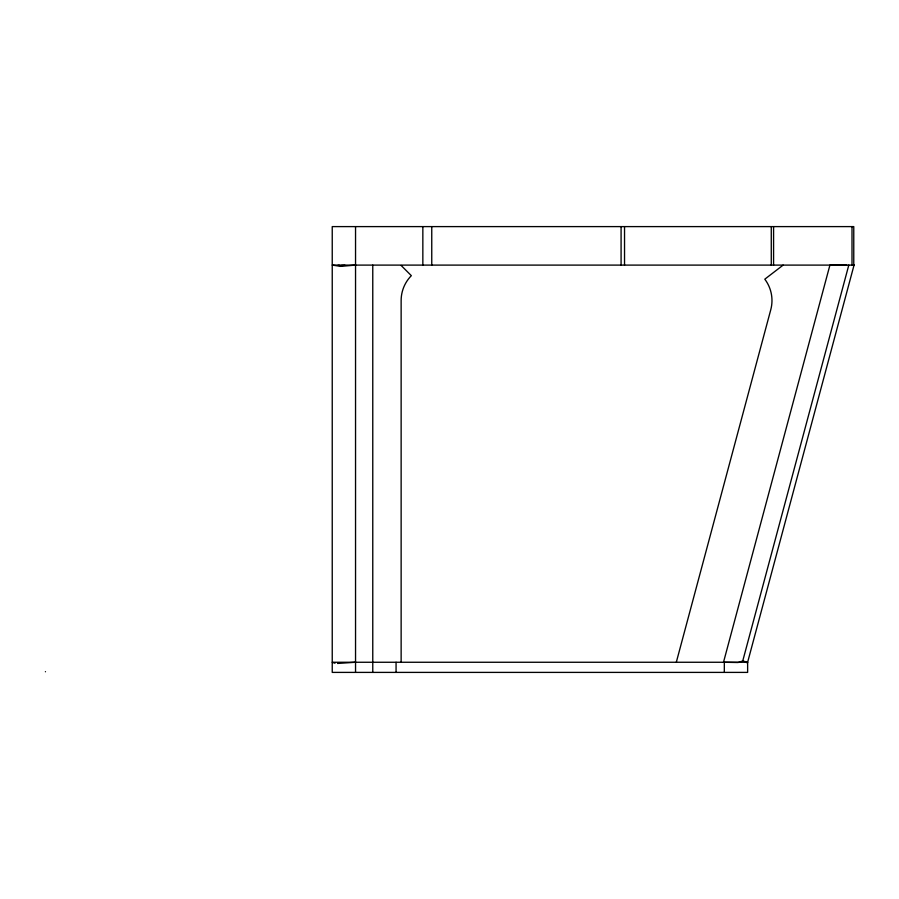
<?xml version="1.0" encoding="UTF-8"?>
<svg xmlns="http://www.w3.org/2000/svg" width="899" height="899" viewBox="0 0 899 899"><rect width="100%" height="100%" fill="white"/><g stroke="black" fill="none" stroke-linecap="round" stroke-linejoin="round"><path stroke-width="1.35" d="M676.306 662.26L770.769 309.739A35.466 35.466 0 0 0 764.802 279.184L783.141 265.104M846.667 265.104L829.923 265.104L723.504 662.26L738.034 662.518L742.743 660.956L848.802 265.104M853.769 265.104L853.769 226.604L332.237 226.604L332.237 672.396L747.631 672.396L747.631 662.26L854.05 265.104L332.237 265.104L340.755 266.374L355.543 265.104M854.05 265.104L853.421 265.744M742.743 660.956L747.631 662.26L747.002 662.9M355.543 662.26L337.53 663.451M344.991 265.295L341.373 265.463M45.399 671.744L45.478 671.688M747.631 662.26L332.237 662.26L334.99 663.226M339.946 265.463L337.979 265.329M401.134 265.463L411.337 275.667A35.466 35.466 0 0 0 401.134 300.569L401.134 662.26M852.005 226.604L852.005 265.104M773.578 226.604L773.578 265.104M771.275 226.604L771.275 265.104M724.324 662.26L724.324 672.396M624.535 226.604L624.535 265.104M621.085 226.604L621.085 265.104M431.756 226.604L431.756 265.104M422.845 226.604L422.845 265.104M396.066 662.26L396.066 672.396M372.77 265.104L372.77 672.396M355.543 226.604L355.543 672.396"/></g></svg>
